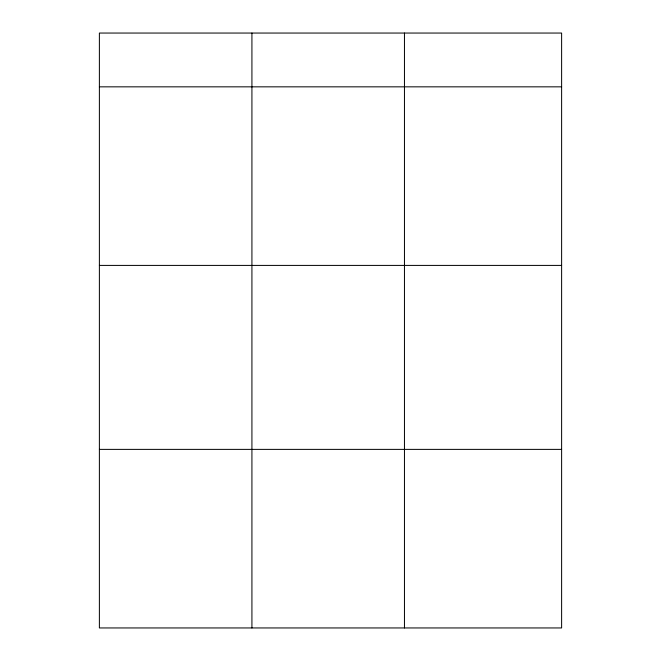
<?xml version="1.0" encoding="UTF-8"?>
<svg xmlns="http://www.w3.org/2000/svg" width="661" height="661" viewBox="0 0 661 661"><rect width="100%" height="100%" fill="white"/><g stroke="black" fill="none" stroke-linecap="round" stroke-linejoin="round"><path stroke-width="0.99" d="M561.619 265.408L561.619 33.05L99.381 33.05L99.381 627.95L561.619 627.95L561.619 265.408L99.381 265.408M99.381 86.839L561.619 86.839M99.381 449.381L561.619 449.381M404.458 33.05L404.458 627.95M251.924 33.05L251.924 627.95"/></g></svg>
